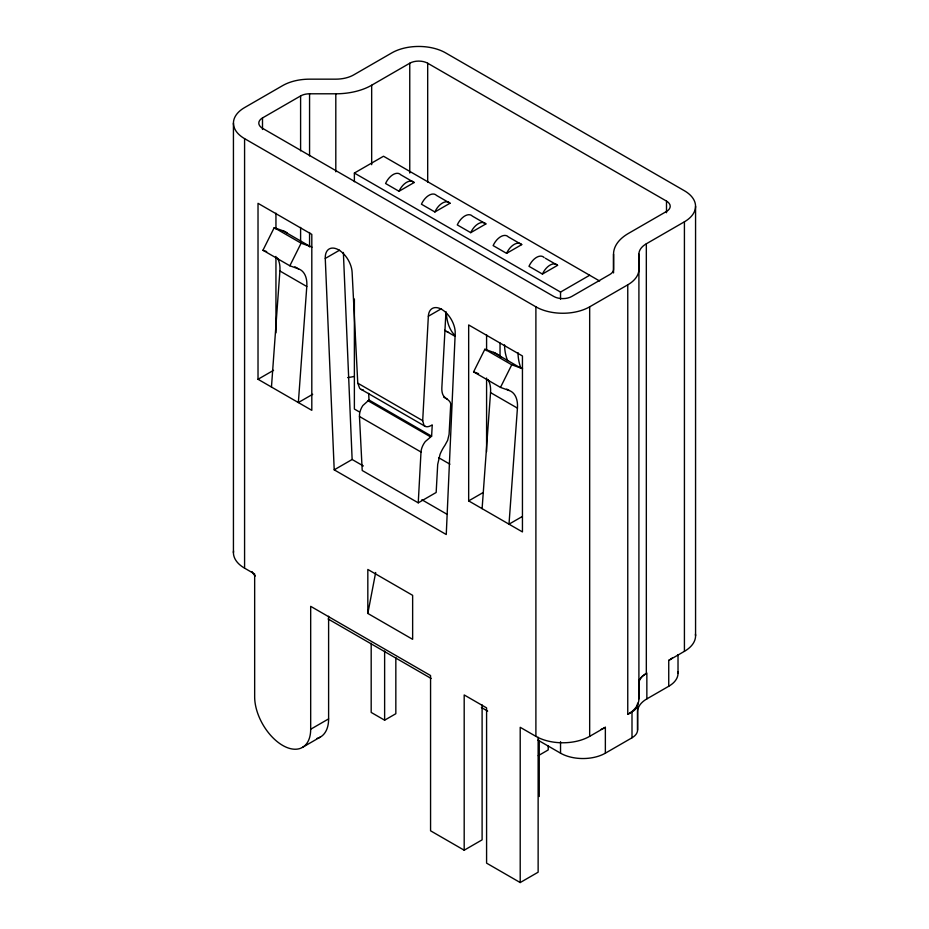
<?xml version="1.0" encoding="UTF-8"?>
<svg xmlns="http://www.w3.org/2000/svg" width="929" height="929" viewBox="0 0 929 929"><rect width="100%" height="100%" fill="white"/><g stroke="black" fill="none" stroke-linecap="round" stroke-linejoin="round"><path stroke-width="1.39" d="M666.499 201.105A12.681 7.316 0 0 1 666.499 211.452L628.399 233.446A50.7 29.275 0 0 0 613.546 254.151L613.546 269.305A12.681 7.316 0 0 1 609.842 274.485L571.741 296.479A12.681 7.316 0 0 1 553.812 296.479L262.501 128.283A12.681 7.316 0 0 1 262.501 117.937L300.601 95.942A12.681 7.316 0 0 1 309.566 93.794L335.81 93.794A50.7 29.275 0 0 0 371.67 85.224L409.759 63.23A12.681 7.316 0 0 1 427.688 63.23L666.499 201.105L666.499 212.718M537.926 740.111L560.535 753.175A31.691 18.301 0 0 0 605.36 753.175L631.999 737.789A19.01 10.974 0 0 0 637.573 730.031L637.573 711.835A31.691 18.301 0 0 1 646.851 698.898L668.741 686.264A31.691 18.301 0 0 0 677.903 671.737M328.611 616.229L328.611 718.895L310.681 729.242A39.61 22.865 60 0 1 282.671 745.418A39.61 22.865 60 0 1 254.662 696.901L254.662 573.994L244.582 568.165L244.582 138.642A38.031 21.959 0 0 1 244.582 107.59L282.671 85.596A38.031 21.959 0 0 1 309.566 79.162L335.81 79.162A25.35 14.632 0 0 0 353.74 74.877L391.841 52.883A38.031 21.959 0 0 1 445.618 52.883L684.418 190.759A38.031 21.959 0 0 1 684.418 221.799L646.329 243.793A25.35 14.632 0 0 0 638.908 254.151L638.908 269.305A38.031 21.959 0 0 1 627.76 284.831L627.76 714.366A38.031 21.959 0 0 0 638.908 698.84L638.908 683.674A25.35 14.632 0 0 1 642.485 676.173L646.851 673.026L646.851 698.898M431.625 436.166L369.01 400.016L362.833 405.567A12.716 7.769 -63.1 0 0 359.465 416.494L362.217 470.492L418.247 502.833L421 452.017A12.716 6.886 -57.1 0 1 425.25 441.6L431.625 436.166L432.24 424.878L431.114 425.517A12.681 6.863 -57.1 0 1 424.019 425.494L422.695 420.663L428.35 316.243L441.496 308.66M445.966 311.633L441.856 387.602A25.083 13.575 -57.1 0 0 442.924 394.79C444.782 399.215 451.912 400.004 450.623 405.996L449.09 434.342L447.65 440.311L444.933 445.316A25.037 13.552 -57.1 0 0 440.032 454.409L437.698 464.384L436.166 492.475L418.247 502.833M271.465 387.045L279.896 270.989A31.691 18.301 -60 0 0 277.248 257.867M294.888 266.774L298.546 268.887A31.691 18.301 -60 0 1 306.791 286.515L298.36 402.559L312.701 394.279M482.105 508.651L490.535 392.607A31.691 18.301 -60 0 0 487.888 379.485M506.746 389.088L509.197 390.505A31.691 18.301 -60 0 1 517.43 408.133L508.999 524.177L522.144 516.582M367.826 613.442L367.826 569.454L412.639 595.338L412.639 639.326L367.826 613.442L375.664 572.508M298.546 268.887L289.848 265.787L262.953 250.261L274.218 227.663L282.927 230.764A57.041 32.933 -60 0 1 287.049 232.807M289.848 265.787L301.112 243.189L309.821 246.29A57.041 32.933 -60 0 1 311.947 247.195M509.197 390.505L500.487 387.405L473.593 371.879L484.857 349.269L493.566 352.37L520.461 367.896A57.041 32.933 -60 0 1 522.586 368.801M500.487 387.405L511.751 364.795L520.461 367.896M354.379 181.736L354.379 173.049L383.514 156.235L599.635 281.011M399.017 191.269L414.16 182.525L400.724 174.757A13.052 7.537 -60 0 0 385.57 183.501L399.017 191.269A13.052 7.537 -60 0 1 414.16 182.525M428.35 316.243A19.01 10.974 60 0 1 442.518 309.868A19.01 10.974 60 0 1 455.198 333.465L446.257 534.523L334.208 469.842L325.266 258.448L339.608 250.168M434.877 211.963L450.019 203.219L436.572 195.462A13.052 7.537 -60 0 0 421.429 204.206L434.877 211.963A13.052 7.537 -60 0 1 450.019 203.219M470.724 232.668L485.879 223.924L472.431 216.155A13.052 7.537 -60 0 0 457.277 224.899L470.724 232.668A13.052 7.537 -60 0 1 485.879 223.924M258.018 379.276L311.807 410.328L311.807 234.375L258.018 203.323L258.018 379.276L273.556 370.311M506.584 253.362L521.726 244.617L508.279 236.86A13.052 7.537 -60 0 0 493.136 245.604L506.584 253.362A13.052 7.537 -60 0 1 521.726 244.617M544.139 257.554A13.052 7.537 -60 0 0 528.984 266.309L542.431 274.067L557.586 265.322L545.358 258.262M354.379 173.049L560.535 292.078L589.671 275.251M244.582 138.642L535.894 306.825A38.031 21.959 0 0 0 589.671 306.825L627.76 284.831M334.208 469.842L352.137 459.495L363.344 465.963M468.669 500.894L522.446 531.934L522.446 355.981L468.669 324.941L468.669 500.894L483.01 492.614M302.482 747.369L320.4 737.022M371.182 643.274L371.182 712.427L384.629 720.184L395.835 713.716L395.835 657.535M668.741 686.264L668.741 660.391L684.418 651.334A38.031 21.959 0 0 0 695.449 634.089M538.251 755.695L548.215 749.935L548.215 745.615M538.135 737.266L538.135 872.203L520.205 882.55L520.205 727.302L535.894 736.349A38.031 21.959 0 0 0 589.671 736.349L605.36 727.302L605.36 753.175M627.76 714.366L631.999 711.916A19.01 10.974 0 0 0 637.573 704.147M310.681 729.242L310.681 606.335L430.568 675.546L430.568 830.805L464.186 850.209L482.105 839.851L482.105 704.914M262.953 250.261L266.681 251.596M473.593 371.879L478.574 373.655M282.927 230.764L309.821 246.29M274.218 227.663L301.112 243.189M484.857 349.269L511.751 364.795M446.547 331.421L455.105 336.356M279.896 270.989L306.791 286.515M490.535 392.607L517.43 408.133M443.702 397.124L447.418 399.273M325.266 258.448A19.01 10.974 60 0 1 337.947 249.495A19.01 10.974 60 0 1 352.114 272.232L357.77 383.178L422.695 420.663M361.253 389.437L425.354 426.446M367.884 400.666L430.499 436.816M359.407 411.942L354.379 409.039L354.379 299.01M438.604 457.66L449.915 464.186M359.465 416.494L421 452.017M421.859 499.744L446.756 514.12M328.111 618.981L431.126 678.46M481.385 707.48L487.667 711.103M520.205 882.55L486.587 863.146L486.587 707.886L464.186 694.95L464.186 850.209M357.77 383.178L359.709 388.368A12.681 7.746 -63.1 0 0 363.251 389.855M368.674 393.35L369.01 400.016M343.37 252.444L352.137 459.495M695.566 206.273L695.566 635.808M684.418 221.799L684.418 651.334M678.019 654.643L678.019 673.328M646.329 243.793L646.329 673.328L642.485 676.173A31.691 18.301 0 0 0 638.827 680.864M638.908 254.151L638.908 698.84M637.573 703.218L637.573 730.031M631.999 711.916L631.999 737.789M613.546 254.151L613.546 272.929M589.671 306.825L589.671 736.349M560.535 292.078L560.535 299.312M560.535 741.679L560.535 753.175M539.25 740.332L539.25 796.513M535.894 306.825L535.894 736.349M500.034 342.987L500.034 355.853M486.587 334.777L486.587 350.639M486.587 378.045L486.587 451.599M427.688 63.23L427.688 182.223M409.759 63.23L409.759 173.038M384.629 651.043L384.629 720.184M371.67 85.224L371.67 164.688M335.81 93.794L335.81 171.819M309.566 93.794L309.566 155.921M309.566 232.505L309.566 246.951M300.601 95.942L300.601 150.846M300.601 227.419L300.601 241.865M275.948 213.171L275.948 229.033M275.948 256.427L275.948 332.872M262.501 117.937L262.501 129.491M233.434 123.116L233.434 552.639M542.431 274.067A13.052 7.537 -60 0 1 557.586 265.322M507.629 360.615A63.381 36.591 -60 0 1 504.528 344.856M521.076 368.383A63.381 36.591 -60 0 1 517.976 352.614M448.591 332.373A63.381 36.591 -60 0 1 444.631 330.259M454.606 335.09A63.381 36.591 -60 0 1 446.361 313.282M353.984 376.477A50.7 29.275 0 0 1 347.655 377.615M605.36 727.302A31.691 18.301 0 0 1 601.121 729.346M493.566 352.37A57.041 32.933 -60 0 1 501.242 357.433M328.611 718.895A39.61 22.865 60 0 1 317.068 738.392M244.582 568.165A38.031 21.959 0 0 1 233.551 550.92M255.231 576.026A31.691 18.301 0 0 1 252.061 571.614M672.282 657.953A31.691 18.301 0 0 1 668.741 660.391"/></g></svg>
